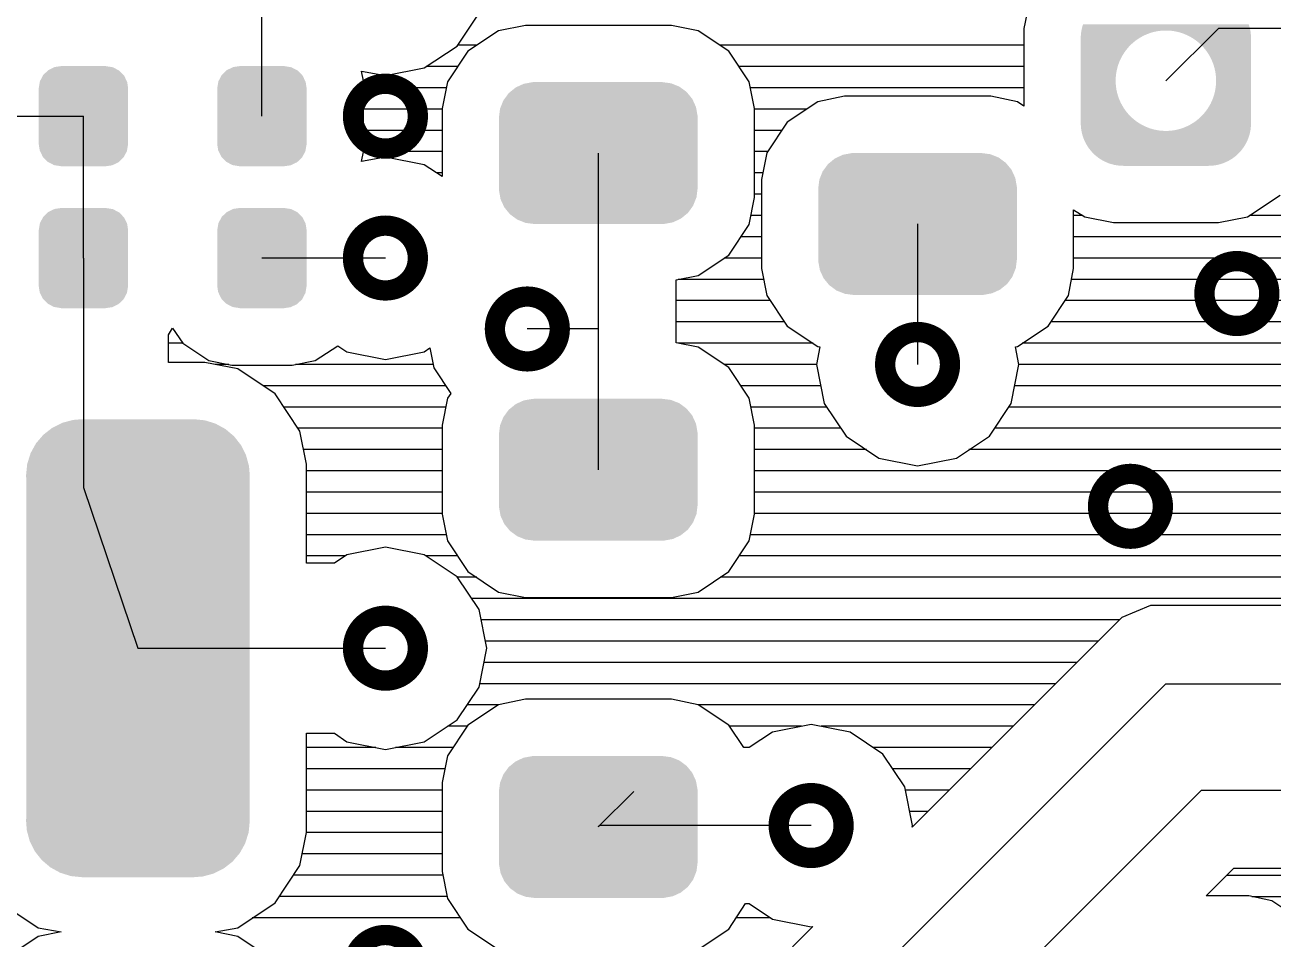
# Model space of a CAD drawing. Extents: x 295 to 953, y 10 to 290.
# Drawn here: x 701.95 to 724.29, y 137.18 to 153.55 of the extents above; entities that cross this region are included whole.
import ezdxf

# ---------------------------------------------------------------- set-up
doc = ezdxf.new("R2010")
doc.units = 0
doc.header["$LTSCALE"] = 5
doc.header["$MEASUREMENT"] = 0
doc.layers.get('0').update_dxf_attribs({"linetype": 'CONTINUOUS', "lineweight": 25})

msp = doc.modelspace()

# ---------------------------------------------------------------- linework, layer by layer
for p, q in [((706.192, 151.915), (706.192, 154.455)), ((719.939, 154.003), (719.832, 153.485)), ((709.687, 153.17), (710.079, 153.759)), ((710.907, 153.541), (710.429, 153.444)), ((713.523, 153.541), (710.907, 153.541)), ((714, 153.444), (713.523, 153.541)), ((719.832, 153.485), (719.832, 152.093)), ((722.372, 152.55), (723.317, 153.49)), ((723.317, 153.49), (725.547, 153.49)), ((710.429, 153.444), (709.88, 153.078)), ((714.549, 153.078), (714, 153.444)), ((709.098, 152.779), (709.687, 153.17)), ((709.88, 153.078), (709.515, 152.53)), ((710.038, 153.185), (709.692, 153.185)), ((719.832, 153.185), (714.391, 153.185)), ((714.915, 152.53), (714.549, 153.078)), ((709.698, 152.804), (709.134, 152.804)), ((719.832, 152.804), (714.732, 152.804)), ((708.011, 152.55), (707.975, 152.723)), ((707.975, 152.723), (708.402, 152.641)), ((708.402, 152.641), (709.098, 152.779)), ((708.011, 151.275), (708.011, 152.55)), ((709.494, 152.423), (708.011, 152.423)), ((709.515, 152.53), (709.418, 152.052)), ((715.006, 152.052), (714.915, 152.53)), ((719.832, 152.423), (714.935, 152.423)), ((716.144, 152.174), (715.595, 151.808)), ((716.622, 152.271), (716.144, 152.174)), ((719.238, 152.271), (716.622, 152.271)), ((719.715, 152.174), (719.238, 152.271)), ((719.832, 152.093), (719.715, 152.174)), ((700.782, 151.915), (702.997, 151.915)), ((702.997, 149.375), (702.997, 151.915)), ((709.418, 152.042), (708.011, 152.042)), ((709.418, 152.052), (709.418, 150.833)), ((715.006, 150.457), (715.006, 152.052)), ((715.941, 152.042), (715.006, 152.042)), ((715.595, 151.808), (715.23, 151.26)), ((709.418, 151.661), (708.011, 151.661)), ((715.499, 151.661), (715.006, 151.661)), ((707.975, 151.102), (708.011, 151.275)), ((709.418, 151.28), (708.011, 151.28)), ((712.212, 151.255), (712.212, 148.105)), ((715.24, 151.28), (715.006, 151.28)), ((715.23, 151.26), (715.133, 150.782)), ((708.402, 151.183), (707.975, 151.102)), ((709.098, 151.046), (708.402, 151.183)), ((709.418, 150.833), (709.098, 151.046)), ((709.418, 150.899), (709.322, 150.899)), ((715.159, 150.899), (715.006, 150.899)), ((715.133, 150.782), (715.133, 149.187)), ((714.915, 149.974), (715.006, 150.457)), ((715.133, 150.518), (715.006, 150.518)), ((723.83, 150.112), (724.419, 150.503)), ((715.133, 150.137), (714.945, 150.137)), ((720.721, 149.187), (720.721, 150.239)), ((720.721, 150.239), (720.919, 150.112)), ((720.884, 150.137), (720.721, 150.137)), ((736.215, 150.137), (723.866, 150.137)), ((714.549, 149.426), (714.915, 149.974)), ((717.927, 149.985), (717.927, 147.47)), ((720.919, 150.112), (721.437, 150.01)), ((721.437, 150.01), (723.312, 150.01)), ((723.312, 150.01), (723.83, 150.112)), ((715.133, 149.756), (714.767, 149.756)), ((732.872, 149.756), (720.721, 149.756)), ((702.997, 149.375), (702.997, 145.27)), ((708.402, 149.375), (706.192, 149.375)), ((714, 149.06), (714.549, 149.426)), ((715.133, 149.375), (714.468, 149.375)), ((732.415, 149.375), (720.721, 149.375)), ((713.609, 148.984), (714, 149.06)), ((715.133, 149.187), (715.23, 148.704)), ((720.63, 148.704), (720.721, 149.187)), ((713.609, 148.379), (713.609, 148.984)), ((715.174, 148.994), (713.645, 148.994)), ((732.161, 148.994), (720.686, 148.994)), ((715.296, 148.613), (713.609, 148.613)), ((715.23, 148.704), (715.595, 148.156)), ((720.264, 148.156), (720.63, 148.704)), ((732.044, 148.613), (720.564, 148.613)), ((713.609, 147.856), (713.609, 148.379)), ((704.521, 148.003), (704.592, 148.12)), ((704.592, 148.12), (704.775, 147.851)), ((715.55, 148.232), (713.609, 148.232)), ((715.595, 148.156), (716.144, 147.79)), ((719.715, 147.79), (720.264, 148.156)), ((731.999, 148.232), (720.31, 148.232)), ((704.521, 147.506), (704.521, 148.003)), ((712.212, 148.105), (710.942, 148.105)), ((712.212, 148.105), (712.212, 145.585)), ((704.78, 147.851), (704.521, 147.851)), ((704.775, 147.851), (705.242, 147.541)), ((707.147, 147.541), (707.549, 147.805)), ((707.549, 147.805), (707.711, 147.699)), ((707.711, 147.699), (708.402, 147.561)), ((708.402, 147.561), (709.098, 147.699)), ((709.098, 147.699), (709.2, 147.765)), ((709.2, 147.765), (709.271, 147.409)), ((714, 147.78), (713.609, 147.856)), ((716.058, 147.851), (713.645, 147.851)), ((714.549, 147.414), (714, 147.78)), ((716.18, 147.785), (716.119, 147.47)), ((716.144, 147.79), (716.18, 147.785)), ((719.68, 147.785), (719.715, 147.79)), ((719.741, 147.47), (719.68, 147.785)), ((731.999, 147.851), (719.802, 147.851)), ((705.171, 147.506), (704.521, 147.506)), ((705.761, 147.389), (705.171, 147.506)), ((705.242, 147.541), (705.654, 147.455)), ((705.598, 147.47), (705.354, 147.47)), ((705.654, 147.455), (706.736, 147.455)), ((706.736, 147.455), (707.147, 147.541)), ((709.261, 147.47), (706.792, 147.47)), ((716.119, 147.47), (714.468, 147.47)), ((716.119, 147.47), (716.256, 146.774)), ((719.604, 146.774), (719.741, 147.47)), ((731.999, 147.47), (719.741, 147.47)), ((706.426, 146.942), (705.761, 147.389)), ((709.271, 147.409), (709.576, 146.952)), ((714.915, 146.865), (714.549, 147.414)), ((709.484, 147.089), (706.213, 147.089)), ((716.195, 147.089), (714.767, 147.089)), ((731.999, 147.089), (719.664, 147.089)), ((706.873, 146.276), (706.426, 146.942)), ((709.515, 146.865), (709.418, 146.383)), ((709.576, 146.952), (709.515, 146.865)), ((715.006, 146.383), (714.915, 146.865)), ((716.256, 146.774), (716.647, 146.185)), ((719.212, 146.185), (719.604, 146.774)), ((709.484, 146.708), (706.583, 146.708)), ((716.302, 146.708), (714.945, 146.708)), ((731.999, 146.708), (719.558, 146.708)), ((709.418, 146.327), (706.837, 146.327)), ((709.418, 146.383), (709.418, 144.788)), ((715.006, 144.788), (715.006, 146.383)), ((716.556, 146.327), (715.006, 146.327)), ((731.999, 146.327), (719.304, 146.327)), ((706.99, 145.687), (706.873, 146.276)), ((716.647, 146.185), (717.236, 145.794)), ((718.623, 145.794), (719.212, 146.185)), ((709.418, 145.946), (706.939, 145.946)), ((717.013, 145.946), (715.006, 145.946)), ((731.999, 145.946), (718.847, 145.946)), ((706.99, 143.914), (706.99, 145.687)), ((717.236, 145.794), (717.927, 145.656)), ((717.927, 145.656), (718.623, 145.794)), ((709.418, 145.565), (706.99, 145.565)), ((731.999, 145.565), (715.006, 145.565)), ((702.997, 145.27), (703.972, 142.39)), ((709.418, 145.184), (706.99, 145.184)), ((731.999, 145.184), (715.006, 145.184)), ((709.418, 144.803), (706.99, 144.803)), ((709.418, 144.788), (709.515, 144.31)), ((714.915, 144.31), (715.006, 144.788)), ((731.999, 144.803), (715.006, 144.803)), ((709.494, 144.422), (706.99, 144.422)), ((731.999, 144.422), (714.935, 144.422)), ((708.402, 144.198), (707.711, 144.061)), ((709.098, 144.061), (708.402, 144.198)), ((709.515, 144.31), (709.88, 143.762)), ((714.549, 143.762), (714.915, 144.31)), ((707.676, 144.041), (706.99, 144.041)), ((707.488, 143.914), (706.99, 143.914)), ((707.711, 144.061), (707.488, 143.914)), ((709.687, 143.67), (709.098, 144.061)), ((709.698, 144.041), (709.134, 144.041)), ((731.999, 144.041), (714.732, 144.041)), ((710.079, 143.081), (709.687, 143.67)), ((710.038, 143.66), (709.692, 143.66)), ((709.88, 143.762), (710.429, 143.396)), ((714, 143.396), (714.549, 143.762)), ((732.07, 143.66), (714.391, 143.66)), ((732.248, 143.279), (709.952, 143.279)), ((710.429, 143.396), (710.907, 143.299)), ((710.907, 143.299), (713.523, 143.299)), ((713.523, 143.299), (714, 143.396)), ((710.216, 142.39), (710.079, 143.081)), ((722.098, 143.152), (721.585, 142.939)), ((732.329, 143.152), (722.098, 143.152)), ((721.544, 142.898), (710.114, 142.898)), ((721.585, 142.939), (717.831, 139.185)), ((703.972, 142.39), (708.402, 142.39)), ((710.079, 141.694), (710.216, 142.39)), ((721.163, 142.517), (710.19, 142.517)), ((720.782, 142.136), (710.165, 142.136)), ((707.132, 126.515), (722.372, 141.755)), ((709.687, 141.105), (710.079, 141.694)), ((720.401, 141.755), (710.089, 141.755)), ((722.372, 141.755), (745.232, 141.755)), ((710.907, 141.476), (710.429, 141.379)), ((713.523, 141.476), (710.907, 141.476)), ((714, 141.379), (713.523, 141.476)), ((710.419, 141.374), (709.865, 141.374)), ((710.429, 141.379), (709.88, 141.013)), ((714.549, 141.013), (714, 141.379)), ((720.02, 141.374), (714.01, 141.374)), ((709.098, 140.714), (709.687, 141.105)), ((709.88, 141.013), (709.515, 140.465)), ((709.865, 140.993), (709.515, 140.993)), ((714.818, 140.612), (714.549, 141.013)), ((715.849, 140.993), (714.564, 140.993)), ((716.022, 141.023), (715.331, 140.886)), ((716.718, 140.886), (716.022, 141.023)), ((719.639, 140.993), (716.2, 140.993)), ((706.99, 139.088), (706.99, 140.866)), ((706.99, 140.866), (707.488, 140.866)), ((707.488, 140.866), (707.711, 140.714)), ((715.331, 140.886), (714.915, 140.612)), ((717.307, 140.495), (716.718, 140.886)), ((708.229, 140.612), (706.99, 140.612)), ((707.711, 140.714), (708.402, 140.576)), ((708.402, 140.576), (709.098, 140.714)), ((709.611, 140.612), (708.58, 140.612)), ((714.915, 140.612), (714.818, 140.612)), ((714.915, 140.612), (714.818, 140.612)), ((719.258, 140.612), (717.135, 140.612)), ((709.515, 140.465), (709.418, 139.987)), ((717.699, 139.906), (717.307, 140.495)), ((709.469, 140.231), (706.99, 140.231)), ((718.877, 140.231), (717.485, 140.231)), ((709.418, 139.85), (706.99, 139.85)), ((709.418, 139.987), (709.418, 138.392)), ((716.022, 132.865), (723.007, 139.85)), ((717.836, 139.215), (717.699, 139.906)), ((718.496, 139.85), (717.709, 139.85)), ((723.007, 139.85), (729.992, 139.85)), ((712.212, 139.19), (712.847, 139.825)), ((709.418, 139.469), (706.99, 139.469)), ((718.115, 139.469), (717.785, 139.469)), ((712.238, 139.215), (712.212, 139.19)), ((716.022, 139.215), (712.238, 139.215)), ((717.831, 139.185), (717.836, 139.215)), ((706.873, 138.499), (706.99, 139.088)), ((709.418, 139.088), (706.99, 139.088)), ((709.418, 138.707), (706.914, 138.707)), ((706.426, 137.833), (706.873, 138.499)), ((709.433, 138.326), (706.756, 138.326)), ((709.418, 138.392), (709.515, 137.909)), ((723.093, 137.955), (723.586, 138.453)), ((729.078, 138.321), (723.459, 138.321)), ((723.586, 138.453), (728.885, 138.453)), ((709.51, 137.945), (706.502, 137.945)), ((709.515, 137.909), (709.88, 137.361)), ((723.855, 137.955), (723.093, 137.955)), ((724.267, 137.869), (723.855, 137.955)), ((725.918, 137.94), (723.911, 137.94)), ((724.734, 137.559), (724.267, 137.869)), ((701.519, 137.833), (702.189, 137.386)), ((705.761, 137.386), (706.426, 137.833)), ((714.549, 137.361), (714.849, 137.818)), ((714.849, 137.818), (714.915, 137.818)), ((714.915, 137.818), (715.331, 137.539)), ((709.748, 137.564), (706.02, 137.564)), ((716.053, 137.407), (706.644, 127.998)), ((715.296, 137.564), (714.681, 137.564)), ((715.331, 137.539), (716.022, 137.401)), ((716.022, 137.401), (716.053, 137.407)), ((702.189, 137.229), (701.519, 136.782)), ((702.189, 137.386), (702.596, 137.31)), ((702.596, 137.31), (702.189, 137.229)), ((705.354, 137.31), (705.761, 137.386)), ((705.761, 137.229), (705.354, 137.31)), ((706.426, 136.782), (705.761, 137.229)), ((709.88, 137.361), (710.429, 136.995)), ((714, 136.995), (714.549, 137.361))]:
    msp.add_line(p, q)
at = {"const_width": 0.363}
for points in [[(708.983, 151.915, -1), (707.822, 151.915, -1)], [(708.983, 149.375, -1), (707.822, 149.375, -1)], [(724.223, 148.74, -1), (723.062, 148.74, -1)], [(711.523, 148.105, -1), (710.362, 148.105, -1)], [(718.508, 147.47, -1), (717.347, 147.47, -1)], [(722.318, 144.93, -1), (721.157, 144.93, -1)], [(708.983, 142.39, -1), (707.822, 142.39, -1)], [(716.603, 139.215, -1), (715.442, 139.215, -1)], [(708.983, 136.675, -1), (707.822, 136.675, -1)]]:
    msp.add_lwpolyline(points, format="xyb", close=True, dxfattribs=at)
for points in [[(723.883, 153.451), (723.877, 153.478), (720.861, 153.451), (720.866, 153.478)], [(723.877, 153.478), (723.871, 153.505), (720.866, 153.478), (720.874, 153.505)], [(723.871, 153.505), (723.863, 153.531), (720.874, 153.505), (720.88, 153.531)], [(723.863, 153.531), (723.855, 153.558), (720.88, 153.531), (720.89, 153.558)], [(721.895, 153.312), (721.945, 153.341), (720.848, 153.312), (720.849, 153.341)], [(721.893, 153.311), (721.895, 153.312), (720.848, 153.311), (720.848, 153.312)], [(721.843, 153.277), (721.893, 153.311), (720.848, 153.277), (720.848, 153.311)], [(721.795, 153.24), (721.843, 153.277), (720.848, 153.24), (720.848, 153.277)], [(721.945, 153.341), (721.998, 153.368), (720.849, 153.341), (720.85, 153.368)], [(721.999, 153.368), (722.055, 153.391), (720.85, 153.368), (720.853, 153.391)], [(722.055, 153.391), (722.112, 153.411), (720.853, 153.391), (720.855, 153.411)], [(722.112, 153.411), (722.158, 153.423), (720.855, 153.411), (720.856, 153.423)], [(722.158, 153.423), (722.171, 153.426), (720.856, 153.423), (720.857, 153.426)], [(722.171, 153.426), (722.23, 153.438), (720.857, 153.426), (720.859, 153.438)], [(722.23, 153.438), (722.29, 153.445), (720.859, 153.438), (720.86, 153.445)], [(722.29, 153.445), (722.35, 153.449), (720.86, 153.445), (720.861, 153.449)], [(723.884, 153.449), (723.883, 153.451), (720.861, 153.449), (720.861, 153.451)], [(723.884, 153.448), (723.884, 153.449), (722.411, 153.448), (722.35, 153.449)], [(723.884, 153.444), (723.884, 153.448), (722.471, 153.444), (722.411, 153.448)], [(723.886, 153.435), (723.884, 153.444), (722.531, 153.435), (722.471, 153.444)], [(723.888, 153.422), (723.886, 153.435), (722.59, 153.422), (722.531, 153.435)], [(723.89, 153.406), (723.888, 153.422), (722.648, 153.406), (722.59, 153.422)], [(723.891, 153.396), (723.89, 153.406), (722.676, 153.396), (722.648, 153.406)], [(723.892, 153.385), (723.891, 153.396), (722.705, 153.385), (722.676, 153.396)], [(723.894, 153.361), (723.892, 153.385), (722.76, 153.361), (722.705, 153.385)], [(723.896, 153.34), (723.894, 153.361), (722.8, 153.34), (722.76, 153.361)], [(723.896, 153.333), (723.896, 153.34), (722.814, 153.333), (722.8, 153.34)], [(723.896, 153.312), (723.896, 153.333), (722.849, 153.312), (722.814, 153.333)], [(723.896, 153.302), (723.896, 153.312), (722.865, 153.302), (722.849, 153.312)], [(723.896, 153.267), (723.896, 153.302), (722.915, 153.267), (722.865, 153.302)], [(723.896, 153.229), (723.896, 153.267), (722.962, 153.229), (722.915, 153.267)], [(721.75, 153.199), (721.795, 153.24), (720.848, 153.199), (720.848, 153.24)], [(721.708, 153.156), (721.75, 153.199), (720.848, 153.156), (720.848, 153.199)], [(721.669, 153.11), (721.708, 153.156), (720.848, 153.11), (720.848, 153.156)], [(721.633, 153.061), (721.669, 153.11), (720.848, 153.061), (720.848, 153.11)], [(721.6, 153.011), (721.633, 153.061), (720.848, 153.011), (720.848, 153.061)], [(723.896, 153.188), (723.896, 153.229), (723.006, 153.188), (722.962, 153.229)], [(723.896, 153.144), (723.896, 153.188), (723.047, 153.144), (723.006, 153.188)], [(723.896, 153.097), (723.896, 153.144), (723.086, 153.097), (723.047, 153.144)], [(723.896, 153.048), (723.896, 153.097), (723.121, 153.048), (723.086, 153.097)], [(723.896, 152.996), (723.896, 153.048), (723.153, 152.996), (723.121, 153.048)], [(703.498, 152.795), (703.398, 152.811), (702.484, 152.795), (702.596, 152.811)], [(703.398, 152.811), (703.398, 152.814), (702.596, 152.811), (702.596, 152.814)], [(706.693, 152.795), (706.594, 152.811), (705.679, 152.795), (705.791, 152.811)], [(706.594, 152.811), (706.594, 152.814), (705.791, 152.811), (705.791, 152.814)], [(721.571, 152.958), (721.6, 153.011), (720.848, 152.958), (720.848, 153.011)], [(721.545, 152.903), (721.571, 152.958), (720.848, 152.903), (720.848, 152.958)], [(721.523, 152.847), (721.545, 152.903), (720.848, 152.847), (720.848, 152.903)], [(721.505, 152.789), (721.523, 152.847), (720.848, 152.789), (720.848, 152.847)], [(723.896, 152.943), (723.896, 152.996), (723.181, 152.943), (723.153, 152.996)], [(723.896, 152.888), (723.896, 152.943), (723.205, 152.888), (723.181, 152.943)], [(723.896, 152.831), (723.896, 152.888), (723.226, 152.831), (723.205, 152.888)], [(723.896, 152.773), (723.896, 152.831), (723.243, 152.773), (723.226, 152.831)], [(703.774, 152.54), (703.725, 152.641), (702.218, 152.54), (702.272, 152.641)], [(703.725, 152.641), (703.714, 152.653), (702.272, 152.641), (702.278, 152.653)], [(703.714, 152.653), (703.636, 152.732), (702.278, 152.653), (702.361, 152.732)], [(703.636, 152.732), (703.62, 152.74), (702.361, 152.732), (702.369, 152.74)], [(703.62, 152.74), (703.524, 152.791), (702.369, 152.74), (702.475, 152.791)], [(703.524, 152.791), (703.498, 152.795), (702.475, 152.791), (702.484, 152.795)], [(706.969, 152.54), (706.92, 152.641), (705.413, 152.54), (705.467, 152.641)], [(706.92, 152.641), (706.909, 152.653), (705.467, 152.641), (705.473, 152.653)], [(706.909, 152.653), (706.832, 152.732), (705.473, 152.653), (705.556, 152.732)], [(706.832, 152.732), (706.816, 152.74), (705.556, 152.732), (705.565, 152.74)], [(706.816, 152.74), (706.719, 152.791), (705.565, 152.74), (705.67, 152.791)], [(706.719, 152.791), (706.693, 152.795), (705.67, 152.791), (705.679, 152.795)], [(721.491, 152.73), (721.505, 152.789), (720.848, 152.73), (720.848, 152.789)], [(721.481, 152.671), (721.491, 152.73), (720.848, 152.671), (720.848, 152.73)], [(721.475, 152.61), (721.481, 152.671), (720.848, 152.61), (720.848, 152.671)], [(721.473, 152.55), (721.475, 152.61), (720.848, 152.55), (720.848, 152.61)], [(723.896, 152.714), (723.896, 152.773), (723.256, 152.714), (723.243, 152.773)], [(723.896, 152.654), (723.896, 152.714), (723.265, 152.654), (723.256, 152.714)], [(723.896, 152.594), (723.896, 152.654), (723.27, 152.594), (723.265, 152.654)], [(723.896, 152.55), (723.896, 152.594), (723.271, 152.55), (723.27, 152.594)], [(703.797, 152.415), (703.78, 152.527), (702.197, 152.415), (702.216, 152.527)], [(703.797, 152.413), (703.797, 152.415), (702.197, 152.413), (702.197, 152.415)], [(703.797, 151.417), (703.797, 152.413), (702.197, 151.417), (702.197, 152.413)], [(703.78, 152.527), (703.774, 152.54), (702.216, 152.527), (702.218, 152.54)], [(706.992, 152.415), (706.975, 152.527), (705.392, 152.415), (705.411, 152.527)], [(706.992, 152.413), (706.992, 152.415), (705.392, 152.413), (705.392, 152.415)], [(706.992, 151.417), (706.992, 152.413), (705.392, 151.417), (705.392, 152.413)], [(706.975, 152.527), (706.969, 152.54), (705.411, 152.527), (705.413, 152.54)], [(713.792, 152.35), (713.686, 152.428), (710.637, 152.35), (710.733, 152.428)], [(713.686, 152.428), (713.663, 152.445), (710.733, 152.428), (710.769, 152.445)], [(713.663, 152.445), (713.537, 152.495), (710.769, 152.445), (710.878, 152.495)], [(713.537, 152.495), (713.514, 152.504), (710.878, 152.495), (710.929, 152.504)], [(713.514, 152.504), (713.362, 152.524), (710.929, 152.504), (711.036, 152.524)], [(713.362, 152.524), (713.355, 152.525), (711.036, 152.524), (711.069, 152.525)], [(721.474, 152.506), (721.473, 152.55), (720.848, 152.506), (720.848, 152.55)], [(721.479, 152.446), (721.474, 152.506), (720.848, 152.446), (720.848, 152.506)], [(721.488, 152.386), (721.479, 152.446), (720.848, 152.386), (720.848, 152.446)], [(721.501, 152.327), (721.488, 152.386), (720.848, 152.327), (720.848, 152.386)], [(723.896, 152.311), (723.896, 152.37), (723.239, 152.311), (723.253, 152.37)], [(723.896, 152.37), (723.896, 152.429), (723.253, 152.37), (723.263, 152.429)], [(723.896, 152.429), (723.896, 152.49), (723.263, 152.429), (723.269, 152.49)], [(723.896, 152.49), (723.896, 152.55), (723.269, 152.49), (723.271, 152.55)], [(713.961, 152.08), (713.907, 152.198), (710.467, 152.08), (710.514, 152.198)], [(713.907, 152.198), (713.894, 152.226), (710.514, 152.198), (710.535, 152.226)], [(713.894, 152.226), (713.811, 152.327), (710.535, 152.226), (710.609, 152.327)], [(713.811, 152.327), (713.792, 152.35), (710.609, 152.327), (710.637, 152.35)], [(721.518, 152.269), (721.501, 152.327), (720.848, 152.269), (720.848, 152.327)], [(721.539, 152.212), (721.518, 152.269), (720.848, 152.212), (720.848, 152.269)], [(721.563, 152.157), (721.539, 152.212), (720.848, 152.157), (720.848, 152.212)], [(721.592, 152.104), (721.563, 152.157), (720.848, 152.104), (720.848, 152.157)], [(723.896, 152.089), (723.896, 152.142), (723.144, 152.089), (723.174, 152.142)], [(723.896, 152.142), (723.896, 152.197), (723.174, 152.142), (723.199, 152.197)], [(723.896, 152.197), (723.896, 152.253), (723.199, 152.197), (723.221, 152.253)], [(723.896, 152.253), (723.896, 152.311), (723.221, 152.253), (723.239, 152.311)], [(713.99, 151.89), (713.989, 151.923), (710.434, 151.89), (710.438, 151.923)], [(713.989, 151.923), (713.967, 152.049), (710.438, 151.923), (710.454, 152.049)], [(713.967, 152.049), (713.961, 152.08), (710.454, 152.049), (710.467, 152.08)], [(721.623, 152.052), (721.592, 152.104), (720.848, 152.052), (720.848, 152.104)], [(721.658, 152.003), (721.623, 152.052), (720.848, 152.003), (720.848, 152.052)], [(721.697, 151.956), (721.658, 152.003), (720.848, 151.956), (720.848, 152.003)], [(721.738, 151.912), (721.697, 151.956), (720.848, 151.912), (720.848, 151.956)], [(721.783, 151.871), (721.738, 151.912), (720.848, 151.871), (720.848, 151.912)], [(723.896, 151.901), (723.896, 151.944), (722.994, 151.901), (723.036, 151.944)], [(723.896, 151.944), (723.896, 151.99), (723.036, 151.944), (723.076, 151.99)], [(723.896, 151.99), (723.896, 152.039), (723.076, 151.99), (723.112, 152.039)], [(723.896, 152.039), (723.896, 152.089), (723.112, 152.039), (723.144, 152.089)], [(713.99, 150.62), (713.99, 151.89), (710.434, 150.62), (710.434, 151.89)], [(721.829, 151.833), (721.783, 151.871), (720.848, 151.833), (720.848, 151.871)], [(721.879, 151.798), (721.829, 151.833), (720.848, 151.798), (720.848, 151.833)], [(721.896, 151.788), (721.879, 151.798), (720.848, 151.788), (720.848, 151.798)], [(721.93, 151.767), (721.896, 151.788), (720.849, 151.767), (720.848, 151.788)], [(721.944, 151.76), (721.93, 151.767), (720.849, 151.76), (720.849, 151.767)], [(721.984, 151.739), (721.944, 151.76), (720.85, 151.739), (720.849, 151.76)], [(722.039, 151.715), (721.984, 151.739), (720.852, 151.715), (720.85, 151.739)], [(722.068, 151.704), (722.039, 151.715), (720.853, 151.704), (720.852, 151.715)], [(722.096, 151.694), (722.068, 151.704), (720.854, 151.694), (720.853, 151.704)], [(722.154, 151.678), (722.096, 151.694), (720.857, 151.678), (720.854, 151.694)], [(723.888, 151.677), (723.889, 151.689), (722.586, 151.677), (722.632, 151.689)], [(723.889, 151.689), (723.891, 151.709), (722.632, 151.689), (722.689, 151.709)], [(723.891, 151.709), (723.894, 151.732), (722.689, 151.709), (722.745, 151.732)], [(723.894, 151.732), (723.894, 151.732), (722.745, 151.732), (722.746, 151.732)], [(723.894, 151.732), (723.895, 151.759), (722.746, 151.732), (722.799, 151.759)], [(723.895, 151.759), (723.896, 151.788), (722.799, 151.759), (722.849, 151.788)], [(723.896, 151.788), (723.896, 151.789), (722.849, 151.788), (722.851, 151.789)], [(723.896, 151.789), (723.896, 151.823), (722.851, 151.789), (722.902, 151.823)], [(723.896, 151.823), (723.896, 151.86), (722.902, 151.823), (722.949, 151.86)], [(723.896, 151.86), (723.896, 151.901), (722.949, 151.86), (722.994, 151.901)], [(722.214, 151.665), (722.154, 151.678), (720.859, 151.665), (720.857, 151.678)], [(722.273, 151.656), (722.214, 151.665), (720.86, 151.656), (720.859, 151.665)], [(722.334, 151.652), (722.273, 151.656), (720.861, 151.652), (720.86, 151.656)], [(722.394, 151.651), (722.334, 151.652), (720.861, 151.651), (720.861, 151.652)], [(723.883, 151.649), (723.883, 151.651), (720.861, 151.649), (720.861, 151.651)], [(723.878, 151.622), (723.883, 151.649), (720.867, 151.622), (720.861, 151.649)], [(723.871, 151.595), (723.878, 151.622), (720.873, 151.595), (720.867, 151.622)], [(723.864, 151.569), (723.871, 151.595), (720.881, 151.569), (720.873, 151.595)], [(723.855, 151.542), (723.864, 151.569), (720.889, 151.542), (720.881, 151.569)], [(723.846, 151.516), (723.855, 151.542), (720.899, 151.516), (720.889, 151.542)], [(723.835, 151.49), (723.846, 151.516), (720.909, 151.49), (720.899, 151.516)], [(723.824, 151.465), (723.835, 151.49), (720.921, 151.465), (720.909, 151.49)], [(723.811, 151.439), (723.824, 151.465), (720.933, 151.439), (720.921, 151.465)], [(723.883, 151.651), (723.884, 151.655), (722.394, 151.651), (722.454, 151.655)], [(723.884, 151.655), (723.885, 151.662), (722.454, 151.655), (722.514, 151.662)], [(723.885, 151.662), (723.887, 151.674), (722.514, 151.662), (722.574, 151.674)], [(723.887, 151.674), (723.888, 151.677), (722.574, 151.674), (722.586, 151.677)], [(703.797, 151.415), (703.797, 151.417), (702.197, 151.415), (702.197, 151.417)], [(703.778, 151.303), (703.797, 151.415), (702.214, 151.303), (702.197, 151.415)], [(703.776, 151.29), (703.778, 151.303), (702.22, 151.29), (702.214, 151.303)], [(703.722, 151.189), (703.776, 151.29), (702.269, 151.189), (702.22, 151.29)], [(706.992, 151.415), (706.992, 151.417), (705.392, 151.415), (705.392, 151.417)], [(706.973, 151.303), (706.992, 151.415), (705.409, 151.303), (705.392, 151.415)], [(706.971, 151.29), (706.973, 151.303), (705.416, 151.29), (705.409, 151.303)], [(706.918, 151.189), (706.971, 151.29), (705.465, 151.189), (705.416, 151.29)], [(719.229, 151.234), (719.077, 151.254), (716.644, 151.234), (716.751, 151.254)], [(719.077, 151.254), (719.07, 151.255), (716.751, 151.254), (716.784, 151.255)], [(723.799, 151.415), (723.811, 151.439), (720.946, 151.415), (720.933, 151.439)], [(723.784, 151.391), (723.799, 151.415), (720.96, 151.391), (720.946, 151.415)], [(723.77, 151.368), (723.784, 151.391), (720.975, 151.368), (720.96, 151.391)], [(723.753, 151.344), (723.77, 151.368), (720.991, 151.344), (720.975, 151.368)], [(723.737, 151.322), (723.753, 151.344), (721.008, 151.322), (720.991, 151.344)], [(723.719, 151.3), (723.737, 151.322), (721.025, 151.3), (721.008, 151.322)], [(723.702, 151.28), (723.719, 151.3), (721.043, 151.28), (721.025, 151.3)], [(723.682, 151.259), (723.702, 151.28), (721.062, 151.259), (721.043, 151.28)], [(723.663, 151.24), (723.682, 151.259), (721.082, 151.24), (721.062, 151.259)], [(723.642, 151.22), (723.663, 151.24), (721.102, 151.22), (721.082, 151.24)], [(703.716, 151.177), (703.722, 151.189), (702.28, 151.177), (702.269, 151.189)], [(703.633, 151.098), (703.716, 151.177), (702.358, 151.098), (702.28, 151.177)], [(703.625, 151.09), (703.633, 151.098), (702.374, 151.09), (702.358, 151.098)], [(703.519, 151.039), (703.625, 151.09), (702.47, 151.039), (702.374, 151.09)], [(703.51, 151.035), (703.519, 151.039), (702.496, 151.035), (702.47, 151.039)], [(703.398, 151.019), (703.51, 151.035), (702.596, 151.019), (702.496, 151.035)], [(703.398, 151.016), (703.398, 151.019), (702.596, 151.016), (702.596, 151.019)], [(706.912, 151.177), (706.918, 151.189), (705.476, 151.177), (705.465, 151.189)], [(706.829, 151.098), (706.912, 151.177), (705.553, 151.098), (705.476, 151.177)], [(706.82, 151.09), (706.829, 151.098), (705.569, 151.09), (705.553, 151.098)], [(706.714, 151.039), (706.82, 151.09), (705.666, 151.039), (705.569, 151.09)], [(706.705, 151.035), (706.714, 151.039), (705.692, 151.035), (705.666, 151.039)], [(706.594, 151.019), (706.705, 151.035), (705.791, 151.019), (705.692, 151.035)], [(706.594, 151.016), (706.594, 151.019), (705.791, 151.016), (705.791, 151.019)], [(719.609, 150.956), (719.526, 151.057), (716.25, 150.956), (716.324, 151.057)], [(719.526, 151.057), (719.507, 151.08), (716.324, 151.057), (716.352, 151.08)], [(719.507, 151.08), (719.401, 151.158), (716.352, 151.08), (716.448, 151.158)], [(719.401, 151.158), (719.378, 151.175), (716.448, 151.158), (716.484, 151.175)], [(719.378, 151.175), (719.252, 151.225), (716.484, 151.175), (716.593, 151.225)], [(719.252, 151.225), (719.229, 151.234), (716.593, 151.225), (716.644, 151.234)], [(723.622, 151.202), (723.642, 151.22), (721.123, 151.202), (721.102, 151.22)], [(723.599, 151.185), (723.622, 151.202), (721.145, 151.185), (721.123, 151.202)], [(723.578, 151.168), (723.599, 151.185), (721.167, 151.168), (721.145, 151.185)], [(723.554, 151.152), (723.578, 151.168), (721.19, 151.152), (721.167, 151.168)], [(723.531, 151.138), (723.554, 151.152), (721.214, 151.138), (721.19, 151.152)], [(723.506, 151.123), (723.531, 151.138), (721.237, 151.123), (721.214, 151.138)], [(723.483, 151.11), (723.506, 151.123), (721.263, 151.11), (721.237, 151.123)], [(723.456, 151.098), (723.483, 151.11), (721.287, 151.098), (721.263, 151.11)], [(723.432, 151.087), (723.456, 151.098), (721.313, 151.087), (721.287, 151.098)], [(723.405, 151.076), (723.432, 151.087), (721.338, 151.076), (721.313, 151.087)], [(723.38, 151.067), (723.405, 151.076), (721.365, 151.067), (721.338, 151.076)], [(723.352, 151.058), (723.38, 151.067), (721.391, 151.058), (721.365, 151.067)], [(723.327, 151.051), (723.352, 151.058), (721.419, 151.051), (721.391, 151.058)], [(723.297, 151.044), (723.327, 151.051), (721.444, 151.044), (721.419, 151.051)], [(723.273, 151.039), (723.297, 151.044), (721.474, 151.039), (721.444, 151.044)], [(723.242, 151.034), (723.273, 151.039), (721.499, 151.034), (721.474, 151.039)], [(723.218, 151.031), (723.242, 151.034), (721.531, 151.031), (721.499, 151.034)], [(723.183, 151.028), (723.218, 151.031), (721.555, 151.028), (721.531, 151.031)], [(723.162, 151.027), (723.183, 151.028), (721.596, 151.027), (721.555, 151.028)], [(723.134, 151.026), (723.162, 151.027), (721.61, 151.026), (721.596, 151.027)], [(719.682, 150.779), (719.676, 150.81), (716.169, 150.779), (716.182, 150.81)], [(719.676, 150.81), (719.622, 150.928), (716.182, 150.81), (716.229, 150.928)], [(719.622, 150.928), (719.609, 150.956), (716.229, 150.928), (716.25, 150.956)], [(713.986, 150.587), (713.99, 150.62), (710.435, 150.587), (710.434, 150.62)], [(713.97, 150.461), (713.986, 150.587), (710.458, 150.461), (710.435, 150.587)], [(719.705, 150.62), (719.704, 150.653), (716.149, 150.62), (716.153, 150.653)], [(719.705, 149.35), (719.705, 150.62), (716.149, 149.35), (716.149, 150.62)], [(719.704, 150.653), (719.682, 150.779), (716.153, 150.653), (716.169, 150.779)], [(713.957, 150.429), (713.97, 150.461), (710.463, 150.429), (710.458, 150.461)], [(713.91, 150.312), (713.957, 150.429), (710.517, 150.312), (710.463, 150.429)], [(703.714, 150.113), (703.636, 150.192), (702.278, 150.113), (702.361, 150.192)], [(703.636, 150.192), (703.62, 150.2), (702.361, 150.192), (702.369, 150.2)], [(703.62, 150.2), (703.524, 150.251), (702.369, 150.2), (702.475, 150.251)], [(703.524, 150.251), (703.498, 150.255), (702.475, 150.251), (702.484, 150.255)], [(703.498, 150.255), (703.398, 150.271), (702.484, 150.255), (702.596, 150.271)], [(703.398, 150.271), (703.398, 150.274), (702.596, 150.271), (702.596, 150.274)], [(706.909, 150.113), (706.832, 150.192), (705.473, 150.113), (705.556, 150.192)], [(706.832, 150.192), (706.816, 150.2), (705.556, 150.192), (705.565, 150.2)], [(706.816, 150.2), (706.719, 150.251), (705.565, 150.2), (705.67, 150.251)], [(706.719, 150.251), (706.693, 150.255), (705.67, 150.251), (705.679, 150.255)], [(706.693, 150.255), (706.594, 150.271), (705.679, 150.255), (705.791, 150.271)], [(706.594, 150.271), (706.594, 150.274), (705.791, 150.271), (705.791, 150.274)], [(713.89, 150.283), (713.91, 150.312), (710.53, 150.283), (710.517, 150.312)], [(713.816, 150.182), (713.89, 150.283), (710.613, 150.182), (710.53, 150.283)], [(713.787, 150.159), (713.816, 150.182), (710.632, 150.159), (710.613, 150.182)], [(713.691, 150.081), (713.787, 150.159), (710.738, 150.081), (710.632, 150.159)], [(703.797, 149.875), (703.78, 149.987), (702.197, 149.875), (702.216, 149.987)], [(703.78, 149.987), (703.774, 150), (702.216, 149.987), (702.218, 150)], [(703.774, 150), (703.725, 150.101), (702.218, 150), (702.272, 150.101)], [(703.725, 150.101), (703.714, 150.113), (702.272, 150.101), (702.278, 150.113)], [(706.992, 149.875), (706.975, 149.987), (705.392, 149.875), (705.411, 149.987)], [(706.975, 149.987), (706.969, 150), (705.411, 149.987), (705.413, 150)], [(706.969, 150), (706.92, 150.101), (705.413, 150), (705.467, 150.101)], [(706.92, 150.101), (706.909, 150.113), (705.467, 150.101), (705.473, 150.113)], [(713.655, 150.064), (713.691, 150.081), (710.761, 150.064), (710.738, 150.081)], [(713.546, 150.014), (713.655, 150.064), (710.887, 150.014), (710.761, 150.064)], [(713.496, 150.005), (713.546, 150.014), (710.91, 150.005), (710.887, 150.014)], [(713.388, 149.985), (713.496, 150.005), (711.062, 149.985), (710.91, 150.005)], [(713.355, 149.985), (713.388, 149.985), (711.069, 149.985), (711.062, 149.985)], [(703.797, 149.873), (703.797, 149.875), (702.197, 149.873), (702.197, 149.875)], [(703.797, 148.877), (703.797, 149.873), (702.197, 148.877), (702.197, 149.873)], [(706.992, 149.873), (706.992, 149.875), (705.392, 149.873), (705.392, 149.875)], [(706.992, 148.877), (706.992, 149.873), (705.392, 148.877), (705.392, 149.873)], [(719.701, 149.317), (719.705, 149.35), (716.15, 149.317), (716.149, 149.35)], [(719.685, 149.191), (719.701, 149.317), (716.173, 149.191), (716.15, 149.317)], [(719.672, 149.159), (719.685, 149.191), (716.178, 149.159), (716.173, 149.191)], [(719.625, 149.042), (719.672, 149.159), (716.232, 149.042), (716.178, 149.159)], [(719.605, 149.013), (719.625, 149.042), (716.245, 149.013), (716.232, 149.042)], [(719.531, 148.912), (719.605, 149.013), (716.328, 148.912), (716.245, 149.013)], [(703.797, 148.875), (703.797, 148.877), (702.197, 148.875), (702.197, 148.877)], [(703.778, 148.763), (703.797, 148.875), (702.214, 148.763), (702.197, 148.875)], [(706.992, 148.875), (706.992, 148.877), (705.392, 148.875), (705.392, 148.877)], [(706.973, 148.763), (706.992, 148.875), (705.409, 148.763), (705.392, 148.875)], [(719.502, 148.889), (719.531, 148.912), (716.347, 148.889), (716.328, 148.912)], [(719.406, 148.811), (719.502, 148.889), (716.453, 148.811), (716.347, 148.889)], [(719.37, 148.794), (719.406, 148.811), (716.476, 148.794), (716.453, 148.811)], [(719.261, 148.744), (719.37, 148.794), (716.602, 148.744), (716.476, 148.794)], [(703.776, 148.75), (703.778, 148.763), (702.22, 148.75), (702.214, 148.763)], [(703.722, 148.649), (703.776, 148.75), (702.269, 148.649), (702.22, 148.75)], [(703.716, 148.637), (703.722, 148.649), (702.28, 148.637), (702.269, 148.649)], [(703.633, 148.558), (703.716, 148.637), (702.358, 148.558), (702.28, 148.637)], [(703.625, 148.55), (703.633, 148.558), (702.374, 148.55), (702.358, 148.558)], [(706.971, 148.75), (706.973, 148.763), (705.416, 148.75), (705.409, 148.763)], [(706.918, 148.649), (706.971, 148.75), (705.465, 148.649), (705.416, 148.75)], [(706.912, 148.637), (706.918, 148.649), (705.476, 148.637), (705.465, 148.649)], [(706.829, 148.558), (706.912, 148.637), (705.553, 148.558), (705.476, 148.637)], [(706.82, 148.55), (706.829, 148.558), (705.569, 148.55), (705.553, 148.558)], [(719.211, 148.735), (719.261, 148.744), (716.625, 148.735), (716.602, 148.744)], [(719.103, 148.715), (719.211, 148.735), (716.777, 148.715), (716.625, 148.735)], [(719.07, 148.715), (719.103, 148.715), (716.784, 148.715), (716.777, 148.715)], [(703.519, 148.499), (703.625, 148.55), (702.47, 148.499), (702.374, 148.55)], [(703.51, 148.495), (703.519, 148.499), (702.496, 148.495), (702.47, 148.499)], [(703.398, 148.479), (703.51, 148.495), (702.596, 148.479), (702.496, 148.495)], [(703.398, 148.476), (703.398, 148.479), (702.596, 148.476), (702.596, 148.479)], [(706.714, 148.499), (706.82, 148.55), (705.666, 148.499), (705.569, 148.55)], [(706.705, 148.495), (706.714, 148.499), (705.692, 148.495), (705.666, 148.499)], [(706.594, 148.479), (706.705, 148.495), (705.791, 148.479), (705.692, 148.495)], [(706.594, 148.476), (706.594, 148.479), (705.791, 148.476), (705.791, 148.479)], [(713.686, 146.759), (713.663, 146.776), (710.733, 146.759), (710.769, 146.776)], [(713.663, 146.776), (713.537, 146.826), (710.769, 146.776), (710.878, 146.826)], [(713.537, 146.826), (713.514, 146.835), (710.878, 146.826), (710.929, 146.835)], [(713.514, 146.835), (713.362, 146.854), (710.929, 146.835), (711.036, 146.854)], [(713.362, 146.854), (713.355, 146.855), (711.036, 146.854), (711.069, 146.855)], [(713.907, 146.528), (713.894, 146.557), (710.514, 146.528), (710.535, 146.557)], [(713.894, 146.557), (713.811, 146.658), (710.535, 146.557), (710.609, 146.658)], [(713.811, 146.658), (713.792, 146.681), (710.609, 146.658), (710.637, 146.681)], [(713.792, 146.681), (713.686, 146.759), (710.637, 146.681), (710.733, 146.759)], [(705.54, 146.313), (705.5, 146.335), (702.41, 146.313), (702.438, 146.335)], [(705.5, 146.335), (705.363, 146.41), (702.438, 146.335), (702.588, 146.41)], [(705.363, 146.41), (705.316, 146.425), (702.588, 146.41), (702.618, 146.425)], [(705.316, 146.425), (705.171, 146.47), (702.618, 146.425), (702.786, 146.47)], [(705.171, 146.47), (705.1, 146.477), (702.786, 146.47), (702.813, 146.477)], [(705.1, 146.477), (704.971, 146.49), (702.813, 146.477), (702.974, 146.49)], [(713.989, 146.253), (713.967, 146.379), (710.438, 146.253), (710.454, 146.379)], [(713.967, 146.379), (713.961, 146.411), (710.454, 146.379), (710.467, 146.411)], [(713.961, 146.411), (713.907, 146.528), (710.467, 146.411), (710.514, 146.528)], [(705.792, 146.058), (705.694, 146.183), (702.148, 146.058), (702.255, 146.183)], [(705.694, 146.183), (705.661, 146.211), (702.255, 146.183), (702.279, 146.211)], [(705.661, 146.211), (705.54, 146.313), (702.279, 146.211), (702.41, 146.313)], [(713.99, 146.22), (713.989, 146.253), (710.434, 146.22), (710.438, 146.253)], [(713.99, 144.95), (713.99, 146.22), (710.434, 144.95), (710.434, 146.22)], [(705.908, 145.845), (705.89, 145.881), (702.04, 145.845), (702.051, 145.881)], [(705.89, 145.881), (705.818, 146.025), (702.051, 145.881), (702.13, 146.025)], [(705.818, 146.025), (705.792, 146.058), (702.13, 146.025), (702.148, 146.058)], [(705.961, 145.65), (705.95, 145.689), (701.987, 145.65), (701.991, 145.689)], [(705.95, 145.689), (705.908, 145.845), (701.991, 145.689), (702.04, 145.845)], [(705.974, 145.489), (705.961, 145.65), (701.971, 145.489), (701.987, 145.65)], [(705.971, 145.418), (705.974, 145.489), (701.973, 145.418), (701.971, 145.489)], [(705.971, 139.362), (705.971, 145.418), (701.973, 139.362), (701.973, 145.418)], [(713.986, 144.917), (713.99, 144.95), (710.435, 144.917), (710.434, 144.95)], [(713.97, 144.791), (713.986, 144.917), (710.458, 144.791), (710.435, 144.917)], [(713.957, 144.76), (713.97, 144.791), (710.463, 144.76), (710.458, 144.791)], [(713.91, 144.642), (713.957, 144.76), (710.517, 144.642), (710.463, 144.76)], [(713.89, 144.614), (713.91, 144.642), (710.53, 144.614), (710.517, 144.642)], [(713.816, 144.513), (713.89, 144.614), (710.613, 144.513), (710.53, 144.614)], [(713.787, 144.49), (713.816, 144.513), (710.632, 144.49), (710.613, 144.513)], [(713.691, 144.412), (713.787, 144.49), (710.738, 144.412), (710.632, 144.49)], [(713.655, 144.395), (713.691, 144.412), (710.761, 144.395), (710.738, 144.412)], [(713.546, 144.345), (713.655, 144.395), (710.887, 144.345), (710.761, 144.395)], [(713.496, 144.336), (713.546, 144.345), (710.91, 144.336), (710.887, 144.345)], [(713.388, 144.316), (713.496, 144.336), (711.062, 144.316), (710.91, 144.336)], [(713.355, 144.315), (713.388, 144.316), (711.069, 144.315), (711.062, 144.316)], [(713.792, 140.285), (713.686, 140.363), (710.637, 140.285), (710.733, 140.363)], [(713.686, 140.363), (713.663, 140.38), (710.733, 140.363), (710.769, 140.38)], [(713.663, 140.38), (713.537, 140.43), (710.769, 140.38), (710.878, 140.43)], [(713.537, 140.43), (713.514, 140.439), (710.878, 140.43), (710.929, 140.439)], [(713.514, 140.439), (713.362, 140.459), (710.929, 140.439), (711.036, 140.459)], [(713.362, 140.459), (713.355, 140.46), (711.036, 140.459), (711.069, 140.46)], [(713.961, 140.015), (713.907, 140.133), (710.467, 140.015), (710.514, 140.133)], [(713.907, 140.133), (713.894, 140.161), (710.514, 140.133), (710.535, 140.161)], [(713.894, 140.161), (713.811, 140.262), (710.535, 140.161), (710.609, 140.262)], [(713.811, 140.262), (713.792, 140.285), (710.609, 140.262), (710.637, 140.285)], [(713.99, 139.825), (713.989, 139.858), (710.434, 139.825), (710.438, 139.858)], [(713.989, 139.858), (713.967, 139.984), (710.438, 139.858), (710.454, 139.984)], [(713.967, 139.984), (713.961, 140.015), (710.454, 139.984), (710.467, 140.015)], [(713.99, 138.555), (713.99, 139.825), (710.434, 138.555), (710.434, 139.825)], [(705.974, 139.291), (705.971, 139.362), (701.971, 139.291), (701.973, 139.362)], [(705.958, 139.13), (705.974, 139.291), (701.984, 139.13), (701.971, 139.291)], [(705.954, 139.091), (705.958, 139.13), (701.994, 139.091), (701.984, 139.13)], [(705.905, 138.935), (705.954, 139.091), (702.036, 138.935), (701.994, 139.091)], [(705.894, 138.899), (705.905, 138.935), (702.055, 138.899), (702.036, 138.935)], [(705.815, 138.755), (705.894, 138.899), (702.127, 138.755), (702.055, 138.899)], [(705.796, 138.722), (705.815, 138.755), (702.152, 138.722), (702.127, 138.755)], [(705.69, 138.597), (705.796, 138.722), (702.251, 138.597), (702.152, 138.722)], [(705.666, 138.569), (705.69, 138.597), (702.284, 138.569), (702.251, 138.597)], [(705.535, 138.467), (705.666, 138.569), (702.405, 138.467), (702.284, 138.569)], [(713.986, 138.522), (713.99, 138.555), (710.435, 138.522), (710.434, 138.555)], [(713.97, 138.396), (713.986, 138.522), (710.458, 138.396), (710.435, 138.522)], [(705.507, 138.445), (705.535, 138.467), (702.444, 138.445), (702.405, 138.467)], [(705.356, 138.37), (705.507, 138.445), (702.581, 138.37), (702.444, 138.445)], [(705.327, 138.355), (705.356, 138.37), (702.629, 138.355), (702.581, 138.37)], [(705.159, 138.31), (705.327, 138.355), (702.774, 138.31), (702.629, 138.355)], [(705.132, 138.303), (705.159, 138.31), (702.845, 138.303), (702.774, 138.31)], [(704.971, 138.29), (705.132, 138.303), (702.974, 138.29), (702.845, 138.303)], [(713.957, 138.364), (713.97, 138.396), (710.463, 138.364), (710.458, 138.396)], [(713.91, 138.247), (713.957, 138.364), (710.517, 138.247), (710.463, 138.364)], [(713.89, 138.218), (713.91, 138.247), (710.53, 138.218), (710.517, 138.247)], [(713.816, 138.117), (713.89, 138.218), (710.613, 138.117), (710.53, 138.218)], [(713.787, 138.094), (713.816, 138.117), (710.632, 138.094), (710.613, 138.117)], [(713.691, 138.016), (713.787, 138.094), (710.738, 138.016), (710.632, 138.094)], [(713.655, 137.999), (713.691, 138.016), (710.761, 137.999), (710.738, 138.016)], [(713.546, 137.949), (713.655, 137.999), (710.887, 137.949), (710.761, 137.999)], [(713.496, 137.94), (713.546, 137.949), (710.91, 137.94), (710.887, 137.949)], [(713.388, 137.92), (713.496, 137.94), (711.062, 137.92), (710.91, 137.94)], [(713.355, 137.92), (713.388, 137.92), (711.069, 137.92), (711.062, 137.92)]]:
    msp.add_solid(points)

doc.saveas('drawing.dxf')
